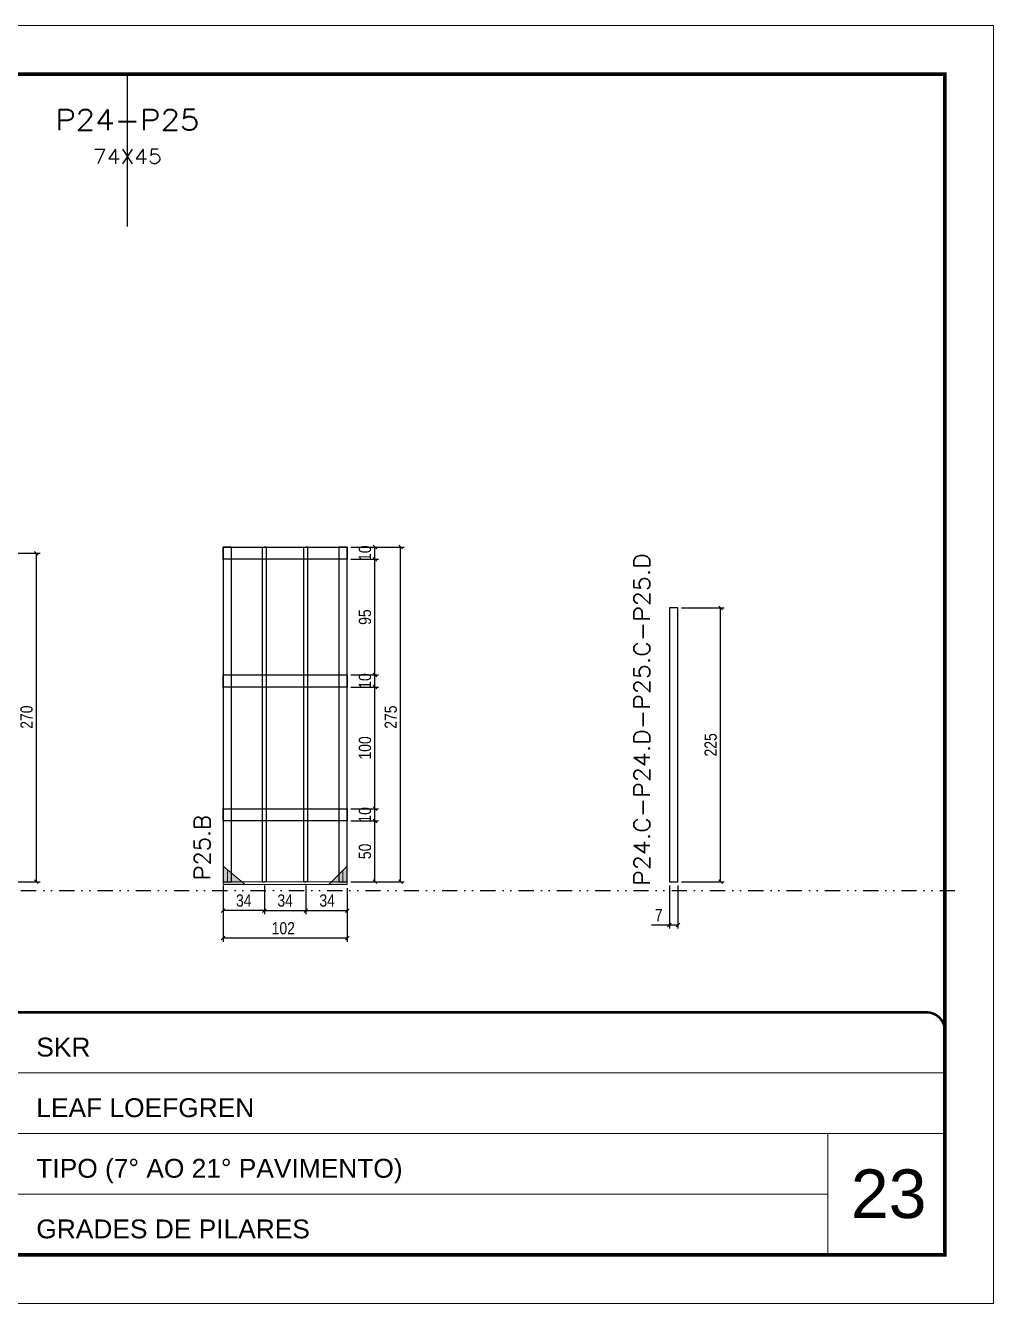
# Model space of a CAD drawing. Extents: x 14400 to 27878, y -21631 to 6985.
# Drawn here: x 18287 to 19082, y 192 to 1242 of the extents above; entities that cross this region are included whole.
import ezdxf
from ezdxf.enums import TextEntityAlignment as Align

# ---------------------------------------------------------------- set-up
doc = ezdxf.new("R2010")
doc.units = 0
for name, pattern in [('CONTINUO', [0]), ('DASHED', [0.75, 0.5, -0.25]), ('DIVIDE2', [0.625, 0.25, -0.125, 0, -0.125, 0, -0.125]), ('HIDDEN', [0.375, 0.25, -0.125])]:
    doc.linetypes.add(name, pattern=pattern)
for name, color, linetype, lineweight in [('CARIMBO', 255, 'Continuous', 9), ('Folhas', 255, 'Continuous', 9), ('Madeira', 126, 'Continuous', 18), ('Sarr 2.2x7', 40, 'Continuous', 9), ('SARRAFO DE PRESSAO', 251, 'DASHED', 9), ('Texto Seção', 7, 'Continuous', 15)]:
    doc.layers.add(name, color=color, linetype=linetype, lineweight=lineweight)
for name, color, linetype in [('COTA', 241, 'Continuous'), ('Nível', 160, 'Continuous'), ('SARR_2.2x10', 60, 'Continuous'), ('SARR_3.5x7', 81, 'Continuous'), ('SARR_7x7', 40, 'Continuous'), ('Texto de Titulo', 7, 'Continuous'), ('Texto Qtd Sarr', 242, 'Continuous')]:
    doc.layers.add(name, color=color, linetype=linetype)
doc.styles.add('ARIAL', font='arial.ttf')
doc.styles.add('COTA TECNICA', font='techl___.ttf', dxfattribs={"height": 10})
doc.styles.add('REGUA-120', font='ROMANS.shx', dxfattribs={"height": 15})
doc.styles.add('ROMANS', font='romans.shx')
doc.dimstyles.new('PAINEL', dxfattribs={"dimtxt": 10, "dimasz": 3, "dimexe": 3, "dimexo": 3, "dimgap": 3, "dimtad": 1, "dimdec": 1, "dimzin": 12, "dimdsep": 46, "dimtxsty": 'COTA TECNICA', "dimblk1": 'OBLIQUE', "dimblk2": 'OBLIQUE', "dimsah": 1, "dimcen": 0.9, "dimclrd": 4, "dimclre": 4, "dimclrt": 240, "dimadec": 1, "dimazin": 3, "dimtfac": 1, "dimtdec": 1, "dimtmove": 0, "dimatfit": 3, "dimfxl": 1, "dimtolj": 1, "dimtzin": 12, "dimarcsym": 0})

# ---------------------------------------------------------------- blocks, each defined once
blk = doc.blocks.new('9999999999')
at = {"color": 30, "linetype": 'CONTINUO'}
for p, q in [((98564.6, 34379.6), (99584, 34379.6)), ((98564.6, 34329.8), (99488, 34329.8)), ((99584, 34329.8), (99488, 34329.8)), ((99488, 34329.8), (99488, 34230.2)), ((98564.6, 34280), (99488, 34280))]:
    blk.add_line(p, q, dxfattribs=at)
at = {"color": 30, "linetype": 'CONTINUO', "const_width": 2}
blk.add_lwpolyline([(99584, 34230.2), (99584, 34414.4, 0.414214), (99569, 34429.4), (98229, 34429.4, 0.414214), (98214, 34414.4), (98214, 34245.2, 0.414214), (98229, 34230.2), (99584, 34230.2)], format="xyb", dxfattribs=at)
at = {"layer": 'Folhas'}
blk.add_lwpolyline([(98139, 34190.2), (99624, 34190.2), (99624, 35240.2), (98139, 35240.2)], close=True, dxfattribs=at)
at = {"layer": 'Folhas', "color": 30, "const_width": 3}
blk.add_lwpolyline([(98214, 34230.2), (99584, 34230.2), (99584, 35200.2), (98214, 35200.2)], close=True, dxfattribs=at)
at = {"color": 7, "linetype": 'Continuous', "ltscale": 5, "style": 'ARIAL'}
for s, height, p in [('SKR', 15.48, (98837.7, 34393.1)), ('LEAF LOEFGREN', 15.483, (98837.7, 34343.3)), ('TIPO (7° AO 21° PAVIMENTO)', 15.483, (98837.7, 34293.5)), ('GRADES DE PILARES', 15.483, (98837.7, 34243.7))]:
    blk.add_text(s, height=height, dxfattribs=at).set_placement(p)
blk = doc.blocks.new('titulo1')
at = {"layer": 'Defpoints', "color": 252, "linetype": 'HIDDEN', "ltscale": 2}
blk.add_line((0, 0), (0, 125), dxfattribs=at)
at = {"layer": 'Defpoints', "style": 'ROMANS', "oblique": 15}
blk.add_attdef('FOLHA', text='', height=10, dxfattribs=at).set_placement((0, 15.6), align=Align.MIDDLE_CENTER)
at = {"layer": 'Texto Qtd Sarr', "color": 3, "style": 'ROMANS', "oblique": 15}
for tag, height, p in [('TITULO', 17, (0, 71.4)), ('SEÇÃO', 12, (0, 41.5))]:
    blk.add_attdef(tag, text='', height=height, dxfattribs=at).set_placement(p, align=Align.MIDDLE_CENTER)
blk = doc.blocks.new('_Oblique')
at = {"color": 0, "linetype": 'ByBlock', "lineweight": -2}
blk.add_line((-0.5, -0.5), (0.5, 0.5), dxfattribs=at)
blk = doc.blocks.new('*D6865')
at = {"layer": 'COTA', "color": 4, "lineweight": -2, "transparency": 16777216}
for p, q in [((18189.2, 808.3), (18298.8, 808.3)), ((18295.8, 538.3), (18295.8, 808.3)), ((18254.9, 538.3), (18298.8, 538.3))]:
    blk.add_line(p, q, dxfattribs=at)
at = {"layer": 'Defpoints', "color": 0, "transparency": 16777216}
for p in [(18186.2, 808.3), (18295.8, 808.3), (18251.9, 538.3)]:
    blk.add_point(p, dxfattribs=at)
at = {"layer": 'COTA', "color": 4, "lineweight": -2, "transparency": 16777216, "xscale": 3, "yscale": 3, "zscale": 3}
for p, rotation in [((18295.8, 808.3), 90), ((18295.8, 538.3), 270)]:
    blk.add_blockref('_Oblique', p, dxfattribs=dict(at, rotation=rotation))
at = {"layer": 'COTA', "color": 240, "transparency": 16777216, "insert": (18287.7, 673.6), "char_height": 10, "attachment_point": 5, "rotation": 90, "style": 'COTA TECNICA'}
blk.add_mtext('\\A1;270', dxfattribs=at)
blk = doc.blocks.new('*D6866')
at = {"layer": 'COTA', "color": 4, "lineweight": -2, "transparency": 16777216}
for p, q in [((18449.1, 520.1), (18449.1, 489)), ((18551.1, 520.1), (18551.1, 489)), ((18551.1, 492), (18449.1, 492))]:
    blk.add_line(p, q, dxfattribs=at)
at = {"layer": 'Defpoints', "color": 0, "transparency": 16777216}
for p in [(18449.1, 523.1), (18551.1, 523.1), (18449.1, 492)]:
    blk.add_point(p, dxfattribs=at)
at = {"layer": 'COTA', "color": 4, "lineweight": -2, "transparency": 16777216, "xscale": 3, "yscale": 3, "zscale": 3, "rotation": 180}
blk.add_blockref('_Oblique', (18449.1, 492), dxfattribs=at)
at = {"layer": 'COTA', "color": 4, "lineweight": -2, "transparency": 16777216, "xscale": 3, "yscale": 3, "zscale": 3}
blk.add_blockref('_Oblique', (18551.1, 492), dxfattribs=at)
at = {"layer": 'COTA', "color": 240, "transparency": 16777216, "insert": (18498.6, 500.1), "char_height": 10, "attachment_point": 5, "style": 'COTA TECNICA'}
blk.add_mtext('\\A1;102', dxfattribs=at)
blk = doc.blocks.new('*D6867')
at = {"layer": 'COTA', "color": 4, "lineweight": -2, "transparency": 16777216}
for p, q in [((18449.1, 535.3), (18449.1, 511.6)), ((18483.1, 535.3), (18483.1, 511.6)), ((18483.1, 514.6), (18449.1, 514.6))]:
    blk.add_line(p, q, dxfattribs=at)
at = {"layer": 'Defpoints', "color": 0, "transparency": 16777216}
for p in [(18449.1, 538.3), (18483.1, 538.3), (18449.1, 514.6)]:
    blk.add_point(p, dxfattribs=at)
at = {"layer": 'COTA', "color": 4, "lineweight": -2, "transparency": 16777216, "xscale": 3, "yscale": 3, "zscale": 3, "rotation": 180}
blk.add_blockref('_Oblique', (18449.1, 514.6), dxfattribs=at)
at = {"layer": 'COTA', "color": 4, "lineweight": -2, "transparency": 16777216, "xscale": 3, "yscale": 3, "zscale": 3}
blk.add_blockref('_Oblique', (18483.1, 514.6), dxfattribs=at)
at = {"layer": 'COTA', "color": 240, "transparency": 16777216, "insert": (18466.1, 522.9), "char_height": 10, "attachment_point": 5, "style": 'COTA TECNICA'}
blk.add_mtext('\\A1;34', dxfattribs=at)
blk = doc.blocks.new('*D6868')
at = {"layer": 'COTA', "color": 4, "lineweight": -2, "transparency": 16777216}
for p, q in [((18517.1, 535.3), (18517.1, 511.6)), ((18551.1, 533.1), (18551.1, 511.6)), ((18517.1, 514.6), (18551.1, 514.6))]:
    blk.add_line(p, q, dxfattribs=at)
at = {"layer": 'Defpoints', "color": 0, "transparency": 16777216}
for p in [(18517.1, 538.3), (18551.1, 536.1), (18551.1, 514.6)]:
    blk.add_point(p, dxfattribs=at)
at = {"layer": 'COTA', "color": 4, "lineweight": -2, "transparency": 16777216, "xscale": 3, "yscale": 3, "zscale": 3, "rotation": 180}
blk.add_blockref('_Oblique', (18517.1, 514.6), dxfattribs=at)
at = {"layer": 'COTA', "color": 4, "lineweight": -2, "transparency": 16777216, "xscale": 3, "yscale": 3, "zscale": 3}
blk.add_blockref('_Oblique', (18551.1, 514.6), dxfattribs=at)
at = {"layer": 'COTA', "color": 240, "transparency": 16777216, "insert": (18534.6, 522.9), "char_height": 10, "attachment_point": 5, "style": 'COTA TECNICA'}
blk.add_mtext('\\A1;34', dxfattribs=at)
blk = doc.blocks.new('*D6869')
at = {"layer": 'COTA', "color": 4, "lineweight": -2, "transparency": 16777216}
for p, q in [((18554.1, 588.3), (18576.8, 588.3)), ((18573.8, 538.3), (18573.8, 588.3)), ((18554.1, 538.3), (18576.8, 538.3))]:
    blk.add_line(p, q, dxfattribs=at)
at = {"layer": 'Defpoints', "color": 0, "transparency": 16777216}
for p in [(18551.1, 588.3), (18573.8, 588.3), (18551.1, 538.3)]:
    blk.add_point(p, dxfattribs=at)
at = {"layer": 'COTA', "color": 4, "lineweight": -2, "transparency": 16777216, "xscale": 3, "yscale": 3, "zscale": 3}
for p, rotation in [((18573.8, 588.3), 90), ((18573.8, 538.3), 270)]:
    blk.add_blockref('_Oblique', p, dxfattribs=dict(at, rotation=rotation))
at = {"layer": 'COTA', "color": 240, "transparency": 16777216, "insert": (18565.7, 563.3), "char_height": 10, "attachment_point": 5, "rotation": 90, "style": 'COTA TECNICA'}
blk.add_mtext('\\A1;50', dxfattribs=at)
blk = doc.blocks.new('*D6870')
at = {"layer": 'COTA', "color": 4, "lineweight": -2, "transparency": 16777216}
for p, q in [((18483.1, 535.3), (18483.1, 511.6)), ((18517.1, 535.3), (18517.1, 511.6)), ((18483.1, 514.6), (18517.1, 514.6))]:
    blk.add_line(p, q, dxfattribs=at)
at = {"layer": 'Defpoints', "color": 0, "transparency": 16777216}
for p in [(18483.1, 538.3), (18517.1, 538.3), (18517.1, 514.6)]:
    blk.add_point(p, dxfattribs=at)
at = {"layer": 'COTA', "color": 4, "lineweight": -2, "transparency": 16777216, "xscale": 3, "yscale": 3, "zscale": 3, "rotation": 180}
blk.add_blockref('_Oblique', (18483.1, 514.6), dxfattribs=at)
at = {"layer": 'COTA', "color": 4, "lineweight": -2, "transparency": 16777216, "xscale": 3, "yscale": 3, "zscale": 3}
blk.add_blockref('_Oblique', (18517.1, 514.6), dxfattribs=at)
at = {"layer": 'COTA', "color": 240, "transparency": 16777216, "insert": (18500.1, 522.9), "char_height": 10, "attachment_point": 5, "style": 'COTA TECNICA'}
blk.add_mtext('\\A1;34', dxfattribs=at)
blk = doc.blocks.new('*D6871')
at = {"layer": 'COTA', "color": 4, "lineweight": -2, "transparency": 16777216}
for p, q in [((18554.1, 598.3), (18576.8, 598.3)), ((18554.1, 588.3), (18576.8, 588.3)), ((18573.8, 588.3), (18573.8, 598.3))]:
    blk.add_line(p, q, dxfattribs=at)
at = {"layer": 'Defpoints', "color": 0, "transparency": 16777216}
for p in [(18551.1, 598.3), (18551.1, 588.3), (18573.8, 598.3)]:
    blk.add_point(p, dxfattribs=at)
at = {"layer": 'COTA', "color": 4, "lineweight": -2, "transparency": 16777216, "xscale": 3, "yscale": 3, "zscale": 3}
for p, rotation in [((18573.8, 598.3), 90), ((18573.8, 588.3), 270)]:
    blk.add_blockref('_Oblique', p, dxfattribs=dict(at, rotation=rotation))
at = {"layer": 'COTA', "color": 240, "transparency": 16777216, "insert": (18565.7, 593.3), "char_height": 10, "attachment_point": 5, "rotation": 90, "style": 'COTA TECNICA'}
blk.add_mtext('\\A1;10', dxfattribs=at)
blk = doc.blocks.new('*D6872')
at = {"layer": 'COTA', "color": 4, "lineweight": -2, "transparency": 16777216}
for p, q in [((18554.1, 698.3), (18576.8, 698.3)), ((18573.8, 598.3), (18573.8, 698.3)), ((18554.1, 598.3), (18576.8, 598.3))]:
    blk.add_line(p, q, dxfattribs=at)
at = {"layer": 'Defpoints', "color": 0, "transparency": 16777216}
for p in [(18551.1, 698.3), (18573.8, 698.3), (18551.1, 598.3)]:
    blk.add_point(p, dxfattribs=at)
at = {"layer": 'COTA', "color": 4, "lineweight": -2, "transparency": 16777216, "xscale": 3, "yscale": 3, "zscale": 3}
for p, rotation in [((18573.8, 698.3), 90), ((18573.8, 598.3), 270)]:
    blk.add_blockref('_Oblique', p, dxfattribs=dict(at, rotation=rotation))
at = {"layer": 'COTA', "color": 240, "transparency": 16777216, "insert": (18565.7, 648.3), "char_height": 10, "attachment_point": 5, "rotation": 90, "style": 'COTA TECNICA'}
blk.add_mtext('\\A1;100', dxfattribs=at)
blk = doc.blocks.new('*D6873')
at = {"layer": 'COTA', "color": 4, "lineweight": -2, "transparency": 16777216}
for p, q in [((18554.1, 708.3), (18576.8, 708.3)), ((18573.8, 698.3), (18573.8, 708.3)), ((18554.1, 698.3), (18576.8, 698.3))]:
    blk.add_line(p, q, dxfattribs=at)
at = {"layer": 'Defpoints', "color": 0, "transparency": 16777216}
for p in [(18551.1, 708.3), (18573.8, 708.3), (18551.1, 698.3)]:
    blk.add_point(p, dxfattribs=at)
at = {"layer": 'COTA', "color": 4, "lineweight": -2, "transparency": 16777216, "xscale": 3, "yscale": 3, "zscale": 3}
for p, rotation in [((18573.8, 708.3), 90), ((18573.8, 698.3), 270)]:
    blk.add_blockref('_Oblique', p, dxfattribs=dict(at, rotation=rotation))
at = {"layer": 'COTA', "color": 240, "transparency": 16777216, "insert": (18565.7, 703.3), "char_height": 10, "attachment_point": 5, "rotation": 90, "style": 'COTA TECNICA'}
blk.add_mtext('\\A1;10', dxfattribs=at)
blk = doc.blocks.new('*D6874')
at = {"layer": 'COTA', "color": 4, "lineweight": -2, "transparency": 16777216}
for p, q in [((18554.1, 803.3), (18576.8, 803.3)), ((18573.8, 708.3), (18573.8, 803.3)), ((18554.1, 708.3), (18576.8, 708.3))]:
    blk.add_line(p, q, dxfattribs=at)
at = {"layer": 'Defpoints', "color": 0, "transparency": 16777216}
for p in [(18551.1, 803.3), (18573.8, 803.3), (18551.1, 708.3)]:
    blk.add_point(p, dxfattribs=at)
at = {"layer": 'COTA', "color": 4, "lineweight": -2, "transparency": 16777216, "xscale": 3, "yscale": 3, "zscale": 3}
for p, rotation in [((18573.8, 803.3), 90), ((18573.8, 708.3), 270)]:
    blk.add_blockref('_Oblique', p, dxfattribs=dict(at, rotation=rotation))
at = {"layer": 'COTA', "color": 240, "transparency": 16777216, "insert": (18565.7, 755.8), "char_height": 10, "attachment_point": 5, "rotation": 90, "style": 'COTA TECNICA'}
blk.add_mtext('\\A1;95', dxfattribs=at)
blk = doc.blocks.new('*D6875')
at = {"layer": 'COTA', "color": 4, "lineweight": -2, "transparency": 16777216}
for p, q in [((18554.1, 813.3), (18576.8, 813.3)), ((18573.8, 803.3), (18573.8, 813.3)), ((18554.1, 803.3), (18576.8, 803.3))]:
    blk.add_line(p, q, dxfattribs=at)
at = {"layer": 'Defpoints', "color": 0, "transparency": 16777216}
for p in [(18551.1, 813.3), (18573.8, 813.3), (18551.1, 803.3)]:
    blk.add_point(p, dxfattribs=at)
at = {"layer": 'COTA', "color": 4, "lineweight": -2, "transparency": 16777216, "xscale": 3, "yscale": 3, "zscale": 3}
for p, rotation in [((18573.8, 813.3), 90), ((18573.8, 803.3), 270)]:
    blk.add_blockref('_Oblique', p, dxfattribs=dict(at, rotation=rotation))
at = {"layer": 'COTA', "color": 240, "transparency": 16777216, "insert": (18565.7, 808.3), "char_height": 10, "attachment_point": 5, "rotation": 90, "style": 'COTA TECNICA'}
blk.add_mtext('\\A1;10', dxfattribs=at)
blk = doc.blocks.new('*D6876')
at = {"layer": 'COTA', "color": 4, "lineweight": -2, "transparency": 16777216}
for p, q in [((18554.1, 813.3), (18598, 813.3)), ((18595, 538.3), (18595, 813.3)), ((18554.1, 538.3), (18598, 538.3))]:
    blk.add_line(p, q, dxfattribs=at)
at = {"layer": 'Defpoints', "color": 0, "transparency": 16777216}
for p in [(18551.1, 813.3), (18595, 813.3), (18551.1, 538.3)]:
    blk.add_point(p, dxfattribs=at)
at = {"layer": 'COTA', "color": 4, "lineweight": -2, "transparency": 16777216, "xscale": 3, "yscale": 3, "zscale": 3}
for p, rotation in [((18595, 813.3), 90), ((18595, 538.3), 270)]:
    blk.add_blockref('_Oblique', p, dxfattribs=dict(at, rotation=rotation))
at = {"layer": 'COTA', "color": 240, "transparency": 16777216, "insert": (18586.9, 673.6), "char_height": 10, "attachment_point": 5, "rotation": 90, "style": 'COTA TECNICA'}
blk.add_mtext('\\A1;275', dxfattribs=at)
blk = doc.blocks.new('*D6878')
at = {"layer": 'COTA', "color": 4, "lineweight": -2, "transparency": 16777216}
for p, q in [((18825.8, 763.3), (18860.8, 763.3)), ((18857.8, 538.3), (18857.8, 763.3)), ((18825.8, 538.3), (18860.8, 538.3))]:
    blk.add_line(p, q, dxfattribs=at)
at = {"layer": 'Defpoints', "color": 0, "transparency": 16777216}
for p in [(18822.8, 763.3), (18857.8, 763.3), (18822.8, 538.3)]:
    blk.add_point(p, dxfattribs=at)
at = {"layer": 'COTA', "color": 4, "lineweight": -2, "transparency": 16777216, "xscale": 3, "yscale": 3, "zscale": 3}
for p, rotation in [((18857.8, 763.3), 90), ((18857.8, 538.3), 270)]:
    blk.add_blockref('_Oblique', p, dxfattribs=dict(at, rotation=rotation))
at = {"layer": 'COTA', "color": 240, "transparency": 16777216, "insert": (18849.7, 650.8), "char_height": 10, "attachment_point": 5, "rotation": 90, "style": 'COTA TECNICA'}
blk.add_mtext('\\A1;225', dxfattribs=at)
blk = doc.blocks.new('*D6879')
at = {"layer": 'COTA', "color": 4, "lineweight": -2, "transparency": 16777216}
for p, q in [((18815.8, 535.3), (18815.8, 499.8)), ((18822.8, 535.3), (18822.8, 499.8)), ((18815.8, 502.8), (18801.1, 502.8)), ((18822.8, 502.8), (18815.8, 502.8))]:
    blk.add_line(p, q, dxfattribs=at)
at = {"layer": 'Defpoints', "color": 0, "transparency": 16777216}
for p in [(18815.8, 538.3), (18822.8, 538.3), (18815.8, 502.8)]:
    blk.add_point(p, dxfattribs=at)
at = {"layer": 'COTA', "color": 4, "lineweight": -2, "transparency": 16777216, "xscale": 3, "yscale": 3, "zscale": 3, "rotation": 180}
blk.add_blockref('_Oblique', (18815.8, 502.8), dxfattribs=at)
at = {"layer": 'COTA', "color": 4, "lineweight": -2, "transparency": 16777216, "xscale": 3, "yscale": 3, "zscale": 3}
blk.add_blockref('_Oblique', (18822.8, 502.8), dxfattribs=at)
at = {"layer": 'COTA', "color": 240, "transparency": 16777216, "insert": (18807, 510.9), "char_height": 10, "attachment_point": 5, "style": 'COTA TECNICA'}
blk.add_mtext('\\A1;7', dxfattribs=at)

msp = doc.modelspace()

# ---------------------------------------------------------------- hatches: boundary and pattern name
at = {"layer": 'Madeira'}
h = msp.add_hatch(color=252, dxfattribs=at)
h.dxf.hatch_style = 2
h.paths.add_polyline_path([(18449.13, 551.13), (18449.13, 536.13), (18467.13, 536.13)])
h = msp.add_hatch(color=252, dxfattribs=at)
h.dxf.hatch_style = 2
h.paths.add_polyline_path([(18551.13, 551.13), (18551.13, 536.13), (18536.13, 536.13)])

# ---------------------------------------------------------------- linework, layer by layer
at = {"layer": 'Madeira', "color": 1, "linetype": 'HIDDEN'}
for p, q in [((18452.63, 547.63), (18452.63, 538.33)), ((18452.63, 547.63), (18452.63, 538.33)), ((18547.63, 547.63), (18547.63, 538.33)), ((18547.63, 547.63), (18547.63, 538.33)), ((18458.97, 538.33), (18449.13, 538.33)), ((18458.97, 538.33), (18449.13, 538.33)), ((18464.93, 538.33), (18449.13, 538.33)), ((18456.13, 544.13), (18456.13, 538.33)), ((18538.33, 538.33), (18551.13, 538.33)), ((18541.3, 538.33), (18551.13, 538.33)), ((18541.3, 538.33), (18551.13, 538.33))]:
    msp.add_line(p, q, dxfattribs=at)
at = {"layer": 'Madeira'}
msp.add_line((18449.13, 538.33), (18449.13, 536.13), dxfattribs=at)
msp.add_line((18449.13, 538.33), (18449.13, 536.13), dxfattribs=at)
msp.add_line((18449.13, 538.33), (18449.13, 536.13), dxfattribs=at)
at = {"layer": 'Madeira', "color": 0}
for points in [[(18449.13, 551.13), (18449.13, 536.13), (18467.13, 536.13), (18449.13, 551.13)], [(18551.13, 551.13), (18551.13, 536.13), (18536.13, 536.13), (18551.13, 551.13)]]:
    msp.add_lwpolyline(points, dxfattribs=at)
at = {"layer": 'Nível', "color": 4, "linetype": 'DIVIDE2', "ltscale": 50}
msp.add_line((17685.47, 531.13), (19055.47, 531.13), dxfattribs=at)
at = {"layer": 'Sarr 2.2x7'}
msp.add_lwpolyline([(18551.13, 538.33), (18449.13, 538.33), (18449.13, 536.13), (18551.13, 536.13)], close=True, dxfattribs=at)
at = {"layer": 'SARR_2.2x10'}
for points in [[(18449.13, 813.3), (18551.13, 813.3), (18551.13, 803.3), (18449.13, 803.3)], [(18449.13, 708.3), (18551.13, 708.3), (18551.13, 698.3), (18449.13, 698.3)], [(18449.13, 598.3), (18551.13, 598.3), (18551.13, 588.3), (18449.13, 588.3)]]:
    msp.add_lwpolyline(points, close=True, dxfattribs=at)
at = {"layer": 'SARR_3.5x7'}
for p, q in [((18481.38, 538.33), (18481.38, 813.3)), ((18481.38, 813.3), (18483.13, 813.3)), ((18484.88, 813.3), (18483.13, 813.3)), ((18484.88, 538.33), (18484.88, 813.3)), ((18515.38, 538.33), (18515.38, 813.3)), ((18515.38, 813.3), (18517.13, 813.3)), ((18518.88, 813.3), (18517.13, 813.3)), ((18518.88, 538.33), (18518.88, 813.3)), ((18481.38, 538.33), (18483.13, 538.33)), ((18484.88, 538.33), (18483.13, 538.33)), ((18515.38, 538.33), (18517.13, 538.33)), ((18518.88, 538.33), (18517.13, 538.33))]:
    msp.add_line(p, q, dxfattribs=at)
at = {"layer": 'SARR_7x7'}
for points in [[(18449.13, 538.33), (18456.13, 538.33), (18456.13, 813.3), (18449.13, 813.3)], [(18544.13, 538.33), (18551.13, 538.33), (18551.13, 813.3), (18544.13, 813.3)], [(18815.83, 538.33), (18822.83, 538.33), (18822.83, 763.3), (18815.83, 763.3)]]:
    msp.add_lwpolyline(points, close=True, dxfattribs=at)

# ---------------------------------------------------------------- block references
at = {"layer": 'SARRAFO DE PRESSAO', "color": 6, "linetype": 'ByBlock'}
msp.add_blockref('9999999999', (-80542.01, -33998.35), dxfattribs=at)
at = {"layer": 'Texto Seção'}
ref = msp.add_blockref('titulo1', (18370.47, 1076.85), dxfattribs=at)
ref.add_attrib('TITULO', 'P24-P25', dxfattribs={"layer": 'Texto de Titulo', "color": 7, "height": 17, "style": 'ROMANS', "width": 1.1}).set_placement((18370.47, 1164.35), align=Align.MIDDLE_CENTER)
ref.add_attrib('SEÇÃO', '74X45', dxfattribs={"layer": 'Texto de Titulo', "color": 7, "height": 12, "style": 'ROMANS', "width": 1.1}).set_placement((18370.47, 1134.35), align=Align.MIDDLE_CENTER)

# ---------------------------------------------------------------- texts
at = {"layer": 'CARIMBO', "style": 'ARIAL'}
msp.add_text('23', height=40, dxfattribs=at).set_placement((18964.83, 262))
at = {"layer": 'Texto Seção', "style": 'REGUA-120'}
for s, width, p in [('P24.C-P24.D-P25.C-P25.D', 1.1, (18799.68, 535.02)), ('P25.B', 1.05, (18438.45, 539.43))]:
    msp.add_text(s, height=13, rotation=90, dxfattribs=dict(at, width=width)).set_placement(p)

# ---------------------------------------------------------------- dimensions: what is measured, and where the dimension line sits
at = {"layer": 'COTA'}
for base, p1, p2, angle, picture, middle in [((18295.78, 808.3), (18251.86, 538.3), (18186.18, 808.3), 90, '*D6865', (18295.78, 673.6)), ((18573.83, 813.33), (18551.13, 803.33), (18551.13, 813.33), 90, '*D6875', (18573.83, 808.33)), ((18595.05, 813.3), (18551.13, 538.3), (18551.13, 813.3), 90, '*D6876', (18595.05, 673.6)), ((18573.83, 708.33), (18551.13, 698.33), (18551.13, 708.33), 90, '*D6873', (18573.83, 703.33)), ((18573.83, 598.33), (18551.13, 588.33), (18551.13, 598.33), 90, '*D6871', (18573.83, 593.33)), ((18449.13, 491.96), (18551.13, 523.13), (18449.13, 523.13), 180, '*D6866', (18498.63, 491.96))]:
    dim = msp.add_linear_dim(base=base, p1=p1, p2=p2, angle=angle, dimstyle='PAINEL', override={"dimtmove": 1}, dxfattribs=at)
    dim.commit()
    dim.dimension.update_dxf_attribs({"geometry": picture, "text_midpoint": middle, "dimtype": 160})
for base, p1, p2, angle, picture, middle in [((18573.83, 803.33), (18551.13, 708.33), (18551.13, 803.33), 90, '*D6874', (18565.69, 755.83)), ((18573.83, 698.33), (18551.13, 598.33), (18551.13, 698.33), 90, '*D6872', (18565.73, 648.33)), ((18573.83, 588.33), (18551.13, 538.33), (18551.13, 588.33), 90, '*D6869', (18565.72, 563.33)), ((18449.13, 514.63), (18483.13, 538.33), (18449.13, 538.33), 180, '*D6867', (18466.13, 522.85))]:
    dim = msp.add_linear_dim(base=base, p1=p1, p2=p2, angle=angle, dimstyle='PAINEL', override={"dimtmove": 1}, dxfattribs=at)
    dim.commit()
    dim.dimension.update_dxf_attribs({"geometry": picture, "text_midpoint": middle})
dim = msp.add_linear_dim(base=(18857.84, 763.3), p1=(18822.83, 538.33), p2=(18822.83, 763.3), angle=90, dimstyle='PAINEL', dxfattribs=at)
dim.commit()
dim.dimension.update_dxf_attribs({"geometry": '*D6878', "text_midpoint": (18849.73, 650.82)})
dim = msp.add_linear_dim(base=(18517.13, 514.63), p1=(18483.13, 538.33), p2=(18517.13, 538.33), dimstyle='PAINEL', override={"dimtmove": 1}, dxfattribs=at)
dim.commit()
dim.dimension.update_dxf_attribs({"geometry": '*D6870', "text_midpoint": (18500.13, 522.85)})
dim = msp.add_linear_dim(base=(18551.13, 514.63), p1=(18517.13, 538.33), p2=(18551.13, 536.13), dimstyle='PAINEL', override={"dimtmove": 1}, dxfattribs=at)
dim.commit()
dim.dimension.update_dxf_attribs({"geometry": '*D6868', "text_midpoint": (18534.63, 514.63), "dimtype": 160})
dim = msp.add_linear_dim(base=(18815.83, 502.81), p1=(18822.83, 538.33), p2=(18815.83, 538.33), dimstyle='PAINEL', dxfattribs=at)
dim.commit()
dim.dimension.update_dxf_attribs({"geometry": '*D6879', "text_midpoint": (18806.96, 510.88)})

doc.saveas('drawing.dxf')
